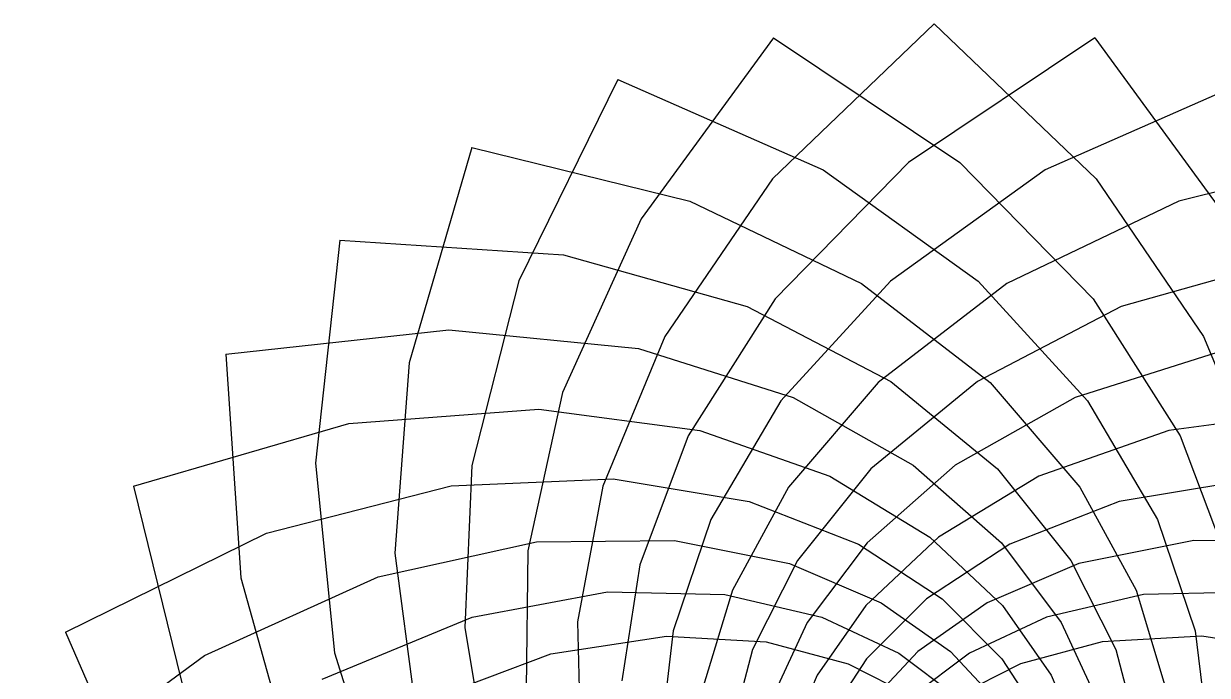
# Model space of a CAD drawing. Header units: metres. Extents: x 125 to 1075, y -75 to 875.
# Drawn here: x 132 to 740, y 540 to 875 of the extents above; entities that cross this region are included whole.
import ezdxf

# ---------------------------------------------------------------- set-up
doc = ezdxf.new("R2010")
doc.units = ezdxf.units.M

msp = doc.modelspace()

# ---------------------------------------------------------------- linework, layer by layer
for p, q in [((600, 875.2001), (516.80884, 795.45447)), ((600, 875.2001), (683.19116, 795.45447)), ((517.48236, 867.9807), (449.40277, 775.0006)), ((517.48236, 867.9807), (613.2574, 803.8926)), ((682.51764, 867.9807), (586.7427, 803.8926)), ((682.51764, 867.9807), (750.5972, 775.0006)), ((437.47202, 846.542), (386.5725, 743.1526)), ((437.47202, 846.542), (542.9207, 800.0587)), ((762.52795, 846.542), (657.0793, 800.0587)), ((362.39996, 811.5353), (330.2271, 700.87805)), ((362.39996, 811.5353), (474.31842, 784.0692)), ((837.6, 811.53534), (725.6816, 784.0692)), ((586.7427, 803.8926), (518.25977, 733.7926)), ((613.2574, 803.8926), (681.74023, 733.7926)), ((542.9207, 800.0587), (622.53595, 742.9155)), ((657.0793, 800.0587), (577.46405, 742.9155)), ((516.80884, 795.45447), (461.53912, 714.52747)), ((683.19116, 795.45447), (738.4609, 714.52747)), ((474.31842, 784.0692), (562.6469, 741.61926)), ((725.6816, 784.0692), (637.3531, 741.61926)), ((449.40277, 775.0006), (409.0255, 685.70557)), ((294.5473, 764.02435), (282.0786, 649.4614)), ((294.5473, 764.02435), (409.53485, 756.4099)), ((409.53485, 756.4099), (503.89282, 729.943)), ((790.4651, 756.4099), (696.1071, 729.943)), ((386.5725, 743.1526), (362.3146, 648.20276)), ((577.46405, 742.9155), (521.21326, 681.424)), ((622.53595, 742.9155), (678.78674, 681.42395)), ((562.6469, 741.61926), (628.72107, 690.8297)), ((637.3531, 741.61926), (571.27893, 690.8297)), ((518.25977, 733.7926), (473.5414, 663.46735)), ((681.74023, 733.7926), (726.4586, 663.46735)), ((503.89282, 729.943), (577.7827, 691.3987)), ((696.1071, 729.943), (622.2173, 691.3987)), ((235.97565, 705.4527), (350.5386, 717.9214)), ((350.5386, 717.9214), (448.05896, 708.2416)), ((461.53912, 714.52747), (429.71198, 637.5054)), ((738.4609, 714.52747), (770.288, 637.5054)), ((448.05896, 708.2416), (527.5194, 683.1137)), ((751.94104, 708.2416), (672.4806, 683.1137)), ((235.97565, 705.4527), (243.59003, 590.4651)), ((330.2271, 700.87805), (322.8256, 603.15826)), ((571.27893, 690.8297), (525.1845, 636.9961)), ((622.2173, 691.3987), (567.47504, 646.3872)), ((577.7827, 691.3987), (632.52496, 646.3872)), ((628.72107, 690.8297), (674.8155, 636.9961)), ((409.0255, 685.70557), (391.05664, 604.3269)), ((521.21326, 681.424), (485.16718, 620.40405)), ((527.5194, 683.1137), (589.24615, 648.29193)), ((672.4806, 683.1137), (610.75385, 648.29193)), ((678.78674, 681.42395), (714.8328, 620.40405)), ((299.122, 669.77295), (396.84174, 677.17444)), ((396.84174, 677.17444), (479.45834, 666.22644)), ((803.1583, 677.17444), (720.5417, 666.22644)), ((188.46469, 637.60004), (299.122, 669.77295)), ((473.5414, 663.46735), (448.63898, 597.1151)), ((479.45834, 666.22644), (546.2941, 642.6524)), ((720.5417, 666.22644), (653.70593, 642.6524)), ((726.4586, 663.46735), (751.361, 597.1151)), ((282.0786, 649.4614), (291.75842, 551.94104)), ((362.3146, 648.20276), (358.74994, 564.94006)), ((567.47504, 646.3872), (529.7993, 599.34576)), ((610.75385, 648.29193), (565.4818, 608.50745)), ((589.24615, 648.29193), (634.5182, 608.50745)), ((632.52496, 646.3872), (670.2007, 599.34576)), ((351.7973, 637.6854), (435.05997, 641.2501)), ((435.05997, 641.2501), (504.9739, 629.6401)), ((546.2941, 642.6524), (597.7868, 611.3338)), ((653.70593, 642.6524), (602.2132, 611.3338)), ((764.94006, 641.25006), (695.0261, 629.6401)), ((188.46469, 637.60004), (215.93079, 525.6815)), ((256.84747, 613.4276), (351.7973, 637.6854)), ((429.71198, 637.5054), (416.70984, 567.8369)), ((525.1845, 636.9961), (496.24982, 584.1271)), ((674.8155, 636.9961), (703.75024, 584.1271)), ((504.9739, 629.6401), (561.12274, 607.7389)), ((695.0261, 629.6401), (638.87726, 607.7389)), ((485.16718, 620.40405), (465.85266, 563.3137)), ((714.8328, 620.40405), (734.14734, 563.3137)), ((153.45804, 562.528), (256.84747, 613.4276)), ((314.29443, 590.97455), (395.67316, 608.9434)), ((395.67316, 608.9434), (466.54102, 609.6502)), ((466.54102, 609.6502), (525.6399, 597.8319)), ((565.4818, 608.50745), (534.77203, 567.4739)), ((602.2132, 611.3338), (564.84454, 576.25635)), ((597.7868, 611.3338), (635.1555, 576.25635)), ((634.5182, 608.50745), (665.22797, 567.4739)), ((733.45905, 609.6502), (674.3601, 597.8319)), ((804.3269, 608.94336), (733.45905, 609.6502)), ((322.8256, 603.15826), (333.7735, 520.54156)), ((391.05664, 604.3269), (390.3498, 533.45905)), ((561.12274, 607.7389), (604.01483, 579.6833)), ((638.87726, 607.7389), (595.98517, 579.6833)), ((448.63898, 597.1151), (439.5315, 537.53815)), ((529.7993, 599.34576), (506.68143, 553.6029)), ((525.6399, 597.8319), (572.7522, 577.65063)), ((674.3601, 597.8319), (627.24786, 577.65063)), ((670.2007, 599.34576), (693.31854, 553.6029)), ((224.99936, 550.5973), (314.29443, 590.97455)), ((243.59003, 590.4651), (270.057, 496.10706)), ((496.24982, 584.1271), (481.42633, 535.06476)), ((703.75024, 584.1271), (718.5737, 535.0647)), ((362.4947, 570.28815), (432.1632, 583.2903)), ((432.1632, 583.2903), (492.4165, 581.91394)), ((492.4165, 581.91394), (542.31744, 570.2202)), ((595.98517, 579.6833), (565.2026, 548.8269)), ((604.01483, 579.6833), (634.7974, 548.8269)), ((707.58356, 581.9139), (657.6826, 570.2202)), ((767.83685, 583.2902), (707.58356, 581.9139)), ((564.84454, 576.25635), (539.8877, 540.52344)), ((572.7522, 577.65063), (608.4253, 552.6084)), ((627.24786, 577.65063), (591.57477, 552.6084)), ((635.1555, 576.25635), (660.1123, 540.52344)), ((285.47256, 538.461), (362.4947, 570.28815)), ((416.70984, 567.8369), (418.08615, 507.5836)), ((534.77203, 567.4739), (516.3993, 527.95013)), ((542.31744, 570.2202), (581.7971, 551.753)), ((657.6826, 570.2202), (618.2029, 551.753)), ((665.22797, 567.4739), (683.6007, 527.95013)), ((153.45804, 562.528), (199.94128, 457.07925)), ((358.74994, 564.94006), (370.35992, 495.0261)), ((402.885, 551.36115), (462.4619, 560.46857)), ((465.85266, 563.3137), (459.77393, 512.4226)), ((462.4619, 560.46857), (513.6354, 557.61774)), ((737.5381, 560.4685), (686.3646, 557.61774)), ((734.14734, 563.3137), (740.2261, 512.42267)), ((797.11505, 551.3611), (737.5381, 560.4685)), ((513.6354, 557.61774), (555.72205, 546.2866)), ((686.3646, 557.61774), (644.27795, 546.2866)), ((132.01932, 482.51767), (224.99936, 550.5973)), ((291.75842, 551.94104), (316.88626, 472.48056)), ((336.5327, 526.45874), (402.885, 551.36115)), ((506.68143, 553.6029), (495.4511, 511.4892)), ((565.2026, 548.8269), (544.9876, 517.75977)), ((591.57477, 552.6084), (566.27216, 525.5235)), ((581.7971, 551.753), (611.4186, 529.47327)), ((618.2029, 551.753), (588.5815, 529.47327)), ((608.4253, 552.6084), (633.72784, 525.5235)), ((634.7974, 548.8269), (655.0124, 517.75977)), ((693.31854, 553.6029), (704.5489, 511.4892)), ((555.72205, 546.2866), (588.76227, 529.48914)), ((644.27795, 546.2866), (611.2376, 529.48914)), ((539.8877, 540.52344), (525.37463, 506.4179)), ((660.1123, 540.52344), (674.62537, 506.4179))]:
    msp.add_line(p, q)

doc.saveas('drawing.dxf')
